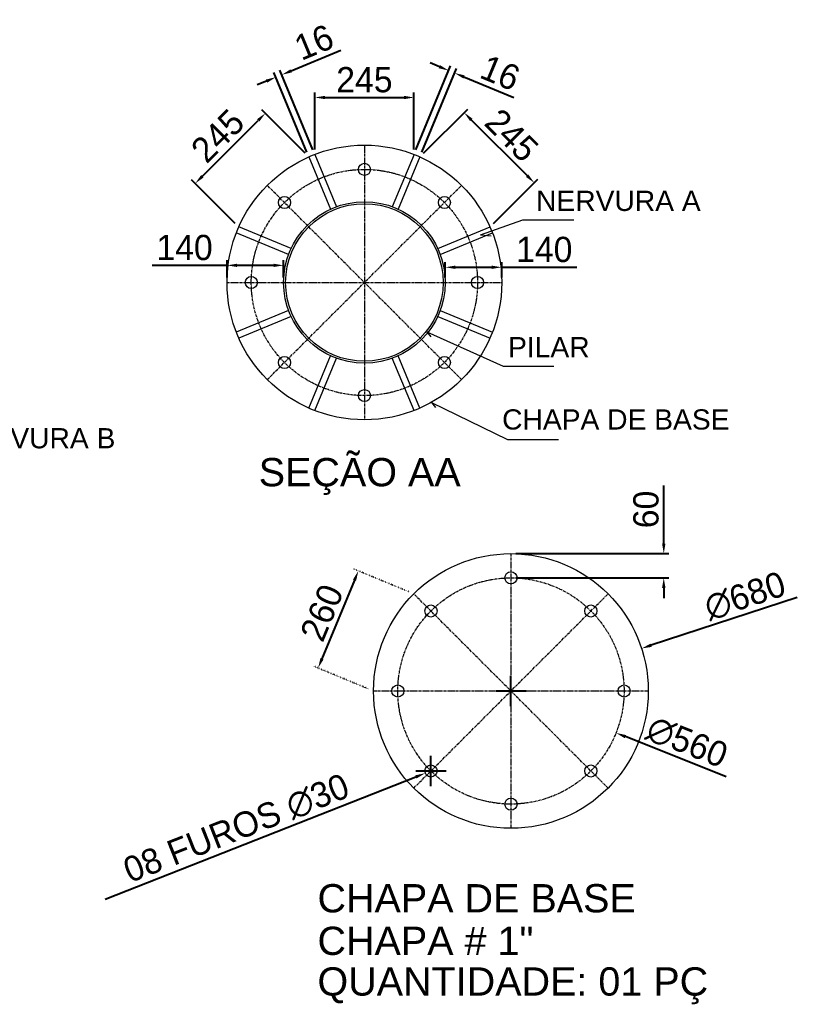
# Model space of a CAD drawing. Header units: millimetres. Extents: x 259906 to 295831, y -52980 to -28535.
# Drawn here: x 290761 to 292686, y -40883 to -38445 of the extents above; entities that cross this region are included whole.
import ezdxf

# ---------------------------------------------------------------- set-up
doc = ezdxf.new("R2010")
doc.units = ezdxf.units.MM
doc.header["$LTSCALE"] = 0.2
doc.linetypes.add('ACAD_ISO07W100', pattern=[3, 0, -3])
doc.linetypes.add('CENTER', pattern=[50.8, 31.75, -6.35, 6.35, -6.35])
for name, color, linetype, lineweight in [('03', 3, 'Continuous', 13), ('CENT 1', 1, 'CENTER', 9), ('CONT4', 4, 'Continuous', 5), ('COTA', 1, 'Continuous', 9)]:
    doc.layers.add(name, color=color, linetype=linetype, lineweight=lineweight)
doc.styles.add('1-500', font='arial.ttf', dxfattribs={"height": 100})
doc.dimstyles.new('ESC25', dxfattribs={"dimscale": 25, "dimtxt": 2.5, "dimasz": 1, "dimexe": 0.5, "dimexo": 0.5, "dimgap": 0.5, "dimtad": 1, "dimdec": 0, "dimzin": 0, "dimdsep": 46, "dimtxsty": 'Standard', "dimcen": 1.5, "dimclrd": 1, "dimclre": 1, "dimclrt": 2, "dimadec": 0, "dimazin": 0, "dimtfac": 1, "dimtdec": 0, "dimtofl": 0, "dimtmove": 0, "dimatfit": 3, "dimfxl": 1, "dimtolj": 1, "dimtzin": 0, "dimarcsym": 0})

# ---------------------------------------------------------------- blocks, each defined once
blk = doc.blocks.new('*D130')
at = {"layer": 'COTA', "color": 1, "lineweight": -2, "transparency": 16777216}
for p, q in [((292685.8, -39875.9), (292324, -39993.9)), ((291977, -40144.5), (291977, -40069.5)), ((291939.5, -40107), (292014.5, -40107))]:
    blk.add_line(p, q, dxfattribs=at)
at = {"layer": 'COTA', "color": 1, "transparency": 16777216}
blk.add_solid([(292322.7, -39989.9), (292325.3, -39997.9), (292300.2, -40001.7)], dxfattribs=at)
at = {"layer": 'COTA', "color": 2, "transparency": 16777216, "insert": (292556.4, -39872.1), "char_height": 62.5, "attachment_point": 5, "rotation": 18.0559}
blk.add_mtext('\\A1;∅680', dxfattribs=at)
blk = doc.blocks.new('*D131')
at = {"layer": 'COTA', "color": 1, "lineweight": -2, "transparency": 16777216}
for p, q in [((291977, -40144.5), (291977, -40069.5)), ((291939.5, -40107), (292014.5, -40107)), ((292509.9, -40319.6), (292260.3, -40220))]:
    blk.add_line(p, q, dxfattribs=at)
at = {"layer": 'COTA', "color": 1, "transparency": 16777216}
blk.add_solid([(292261.8, -40216.1), (292258.7, -40223.9), (292237, -40210.8)], dxfattribs=at)
at = {"layer": 'COTA', "color": 2, "transparency": 16777216, "insert": (292412.9, -40233.8), "char_height": 62.5, "attachment_point": 5, "rotation": 338.2587}
blk.add_mtext('\\A1;∅560', dxfattribs=at)
blk = doc.blocks.new('*D132')
at = {"layer": 'COTA', "color": 1, "linetype": 'ACAD_ISO07W100', "lineweight": -2, "transparency": 16777216}
for p, q in [((291725, -39861.8), (291587.8, -39805)), ((291625.4, -40102.3), (291488.2, -40045.4))]:
    blk.add_line(p, q, dxfattribs=at)
at = {"layer": 'COTA', "color": 1, "lineweight": -2, "transparency": 16777216}
blk.add_line((291589.8, -39832.9), (291509.3, -40027.1), dxfattribs=at)
at = {"layer": 'COTA', "color": 1, "transparency": 16777216}
for points in [[(291585.9, -39831.3), (291593.6, -39834.5), (291599.3, -39809.8)], [(291505.5, -40025.5), (291513.2, -40028.7), (291499.7, -40050.2)]]:
    blk.add_solid(points, dxfattribs=at)
at = {"layer": 'COTA', "color": 2, "transparency": 16777216, "insert": (291509.1, -39913.2), "char_height": 62.5, "attachment_point": 5, "rotation": 67.5}
blk.add_mtext('\\A1;260', dxfattribs=at)
blk = doc.blocks.new('*D133')
at = {"layer": 'COTA', "color": 1, "lineweight": -2, "transparency": 16777216}
for p, q in [((291779, -40342.5), (291779, -40267.5)), ((291741.5, -40305), (291816.5, -40305)), ((290972.3, -40622.6), (291741.7, -40319.7))]:
    blk.add_line(p, q, dxfattribs=at)
at = {"layer": 'COTA', "color": 1, "transparency": 16777216}
blk.add_solid([(291740.2, -40315.8), (291743.3, -40323.6), (291765, -40310.5)], dxfattribs=at)
at = {"layer": 'COTA', "color": 2, "transparency": 16777216, "insert": (291297.5, -40447.6), "char_height": 62.5, "attachment_point": 5, "rotation": 21.4912}
blk.add_mtext('\\A1;08 FUROS ∅30', dxfattribs=at)
blk = doc.blocks.new('*D134')
at = {"layer": 'COTA', "color": 1, "lineweight": -2, "transparency": 16777216}
for p, q in [((291468, -38775.9), (291360.1, -38668.1)), ((291213.2, -38832.9), (291351.3, -38694.7)), ((291294.5, -38949.5), (291186.6, -38841.7))]:
    blk.add_line(p, q, dxfattribs=at)
at = {"layer": 'COTA', "color": 1, "transparency": 16777216}
for points in [[(291348.3, -38691.7), (291354.2, -38697.6), (291369, -38677)], [(291210.2, -38829.9), (291216.1, -38835.8), (291195.5, -38850.6)]]:
    blk.add_solid(points, dxfattribs=at)
at = {"layer": 'COTA', "color": 2, "transparency": 16777216, "insert": (291251.3, -38732.8), "char_height": 62.5, "attachment_point": 5, "rotation": 45.0203}
blk.add_mtext('\\A1;245', dxfattribs=at)
blk = doc.blocks.new('*D135')
at = {"layer": 'COTA', "color": 1, "lineweight": -2, "transparency": 16777216}
for p, q in [((291491.7, -38766.2), (291491.7, -38625.3)), ((291737, -38766.2), (291737, -38625.3)), ((291516.7, -38637.8), (291712, -38637.8))]:
    blk.add_line(p, q, dxfattribs=at)
at = {"layer": 'COTA', "color": 1, "transparency": 16777216}
for points in [[(291516.7, -38633.7), (291516.7, -38642), (291491.7, -38637.8)], [(291712, -38633.7), (291712, -38642), (291737, -38637.8)]]:
    blk.add_solid(points, dxfattribs=at)
at = {"layer": 'COTA', "color": 2, "transparency": 16777216, "insert": (291614.3, -38594.1), "char_height": 62.5, "attachment_point": 5}
blk.add_mtext('\\A1;245', dxfattribs=at)
blk = doc.blocks.new('*D136')
at = {"layer": 'COTA', "color": 1, "lineweight": -2, "transparency": 16777216}
for p, q in [((291433.1, -38572), (291556.2, -38520.9)), ((291472, -38773.2), (291390.4, -38576.1)), ((291486.8, -38767.1), (291405.2, -38570)), ((291372.1, -38597.2), (291349, -38606.8))]:
    blk.add_line(p, q, dxfattribs=at)
at = {"layer": 'COTA', "color": 1, "transparency": 16777216}
for points in [[(291431.5, -38568.1), (291434.7, -38575.8), (291410, -38581.5)], [(291370.5, -38593.4), (291373.7, -38601.1), (291395.2, -38587.6)]]:
    blk.add_solid(points, dxfattribs=at)
at = {"layer": 'COTA', "color": 2, "transparency": 16777216, "insert": (291489.5, -38501.2), "char_height": 62.5, "attachment_point": 5, "rotation": 22.5}
blk.add_mtext('\\A1;16', dxfattribs=at)
blk = doc.blocks.new('*D137')
at = {"layer": 'COTA', "color": 1, "lineweight": -2, "transparency": 16777216}
for p, q in [((291760.7, -38775.9), (291870, -38666.6)), ((291878.9, -38693.1), (292017.1, -38831.3)), ((291934.2, -38949.5), (292043.6, -38840.1))]:
    blk.add_line(p, q, dxfattribs=at)
at = {"layer": 'COTA', "color": 1, "transparency": 16777216}
for points in [[(291881.8, -38690.2), (291875.9, -38696.1), (291861.2, -38675.4)], [(292020, -38828.4), (292014.1, -38834.3), (292034.7, -38849)]]:
    blk.add_solid(points, dxfattribs=at)
at = {"layer": 'COTA', "color": 2, "transparency": 16777216, "insert": (291978.9, -38731.3), "char_height": 62.5, "attachment_point": 5, "rotation": 315}
blk.add_mtext('\\A1;245', dxfattribs=at)
blk = doc.blocks.new('*D138')
at = {"layer": 'COTA', "color": 1, "lineweight": -2, "transparency": 16777216}
for p, q in [((291741.8, -38767.2), (291827.8, -38559.7)), ((291799.9, -38561.7), (291776.8, -38552.1)), ((291756.6, -38773.3), (291842.5, -38565.8)), ((291860.8, -38586.9), (291984, -38638))]:
    blk.add_line(p, q, dxfattribs=at)
at = {"layer": 'COTA', "color": 1, "transparency": 16777216}
for points in [[(291801.5, -38557.8), (291798.3, -38565.5), (291823, -38571.2)], [(291862.4, -38583.1), (291859.3, -38590.8), (291837.8, -38577.4)]]:
    blk.add_solid(points, dxfattribs=at)
at = {"layer": 'COTA', "color": 2, "transparency": 16777216, "insert": (291950.7, -38576.8), "char_height": 62.5, "attachment_point": 5, "rotation": 337.5}
blk.add_mtext('\\A1;16', dxfattribs=at)
blk = doc.blocks.new('*D139')
at = {"layer": 'COTA', "color": 1, "lineweight": -2, "transparency": 16777216}
for p, q in [((291274.3, -39083.3), (291274.3, -39040.9)), ((291414.3, -39083.3), (291414.3, -39040.9)), ((291274.3, -39053.4), (291088.9, -39053.4)), ((291389.3, -39053.4), (291299.3, -39053.4))]:
    blk.add_line(p, q, dxfattribs=at)
at = {"layer": 'COTA', "color": 1, "transparency": 16777216}
for points in [[(291299.3, -39049.2), (291299.3, -39057.5), (291274.3, -39053.4)], [(291389.3, -39049.2), (291389.3, -39057.5), (291414.3, -39053.4)]]:
    blk.add_solid(points, dxfattribs=at)
at = {"layer": 'COTA', "color": 2, "transparency": 16777216, "insert": (291169.1, -39009.6), "char_height": 62.5, "attachment_point": 5}
blk.add_mtext('\\A1;140', dxfattribs=at)
blk = doc.blocks.new('*D140')
at = {"layer": 'COTA', "color": 1, "lineweight": -2, "transparency": 16777216}
for p, q in [((291814.3, -39083.3), (291814.3, -39045.6)), ((291954.3, -39083.3), (291954.3, -39045.6)), ((291839.3, -39058.1), (291929.3, -39058.1)), ((291954.3, -39058.1), (292139.8, -39058.1))]:
    blk.add_line(p, q, dxfattribs=at)
at = {"layer": 'COTA', "color": 1, "transparency": 16777216}
for points in [[(291839.3, -39054), (291839.3, -39062.3), (291814.3, -39058.1)], [(291929.3, -39054), (291929.3, -39062.3), (291954.3, -39058.1)]]:
    blk.add_solid(points, dxfattribs=at)
at = {"layer": 'COTA', "color": 2, "transparency": 16777216, "insert": (292059.5, -39014.4), "char_height": 62.5, "attachment_point": 5}
blk.add_mtext('\\A1;140', dxfattribs=at)
blk = doc.blocks.new('*D177')
at = {"layer": 'COTA', "color": 1, "lineweight": -2, "transparency": 16777216}
for p, q in [((292355.3, -39742), (292355.3, -39598.3)), ((291989.5, -39767), (292367.8, -39767)), ((291989.5, -39827), (292367.8, -39827)), ((292355.3, -39852), (292355.3, -39877))]:
    blk.add_line(p, q, dxfattribs=at)
at = {"layer": 'COTA', "color": 1, "transparency": 16777216}
for points in [[(292351.1, -39742), (292359.5, -39742), (292355.3, -39767)], [(292351.1, -39852), (292359.5, -39852), (292355.3, -39827)]]:
    blk.add_solid(points, dxfattribs=at)
at = {"layer": 'COTA', "color": 2, "transparency": 16777216, "insert": (292311.5, -39657.7), "char_height": 62.5, "attachment_point": 5, "rotation": 90}
blk.add_mtext('\\A1;60', dxfattribs=at)

msp = doc.modelspace()

# ---------------------------------------------------------------- linework, layer by layer
at = {"layer": '03'}
for p, q in [((291491.6, -38778.6), (291545.3, -38908.1)), ((291737.1, -38778.6), (291683.4, -38908.1)), ((291476.8, -38784.8), (291530.5, -38914.3)), ((291751.8, -38784.8), (291698.2, -38914.3)), ((291426.6, -39026.7), (291297.2, -38973.1)), ((291432.8, -39012), (291303.3, -38958.3)), ((291795.9, -39012), (291925.4, -38958.3)), ((291802, -39026.7), (291931.5, -38973.1)), ((291426.6, -39164.9), (291297.2, -39218.6)), ((291802, -39164.9), (291931.5, -39218.6)), ((291432.8, -39179.7), (291303.3, -39233.3)), ((291795.9, -39179.7), (291925.4, -39233.3)), ((291476.8, -39406.9), (291530.5, -39277.4)), ((291491.6, -39413), (291545.3, -39283.5)), ((291737.1, -39413), (291683.4, -39283.5)), ((291751.8, -39406.9), (291698.2, -39277.4))]:
    msp.add_line(p, q, dxfattribs=at)
for centre, radius in [((291614.3, -39095.8), 340), ((291614.3, -38815.8), 15), ((291416.3, -38897.8), 15), ((291614.3, -39095.8), 200), ((291614.3, -39095.8), 195), ((291812.3, -38897.8), 15), ((291334.3, -39095.8), 15), ((291894.3, -39095.8), 15), ((291416.3, -39293.8), 15), ((291812.3, -39293.8), 15), ((291614.3, -39375.8), 15), ((291977, -40107), 340), ((291977, -39827), 15), ((291779, -39909), 15), ((292174.9, -39909), 15), ((291697, -40107), 15), ((292257, -40107), 15), ((291779, -40305), 15), ((292174.9, -40305), 15), ((291977, -40387), 15)]:
    msp.add_circle(centre, radius, dxfattribs=at)
at = {"layer": 'CENT 1'}
for p, q in [((291614.3, -38755.8), (291614.3, -39435.8)), ((291373.9, -39336.2), (291854.8, -38855.4)), ((291854.8, -39336.2), (291373.9, -38855.4)), ((291274.3, -39095.8), (291954.3, -39095.8)), ((291977, -39767), (291977, -40447)), ((291736.5, -40347.5), (292217.4, -39866.6)), ((292217.4, -40347.5), (291736.5, -39866.6)), ((291637, -40107), (292317, -40107))]:
    msp.add_line(p, q, dxfattribs=at)
for centre in [(291614.3, -39095.8), (291977, -40107)]:
    msp.add_circle(centre, 280, dxfattribs=at)
at = {"layer": 'CONT4'}
for p, q in [((291901.3, -38978.1), (292006.5, -38940.6)), ((292006.5, -38940.6), (292132.5, -38940.6)), ((291901.3, -38978.1), (291928.3, -38980.6)), ((291769, -39217.9), (291957.4, -39302.9)), ((291769.2, -39218), (291778.7, -39230.2)), ((291957.4, -39302.9), (292083.4, -39302.9)), ((291780.5, -39393.2), (291968.7, -39484.1)), ((291780.5, -39393.2), (291790, -39405.4)), ((291968.7, -39484.1), (292094.8, -39484.1))]:
    msp.add_line(p, q, dxfattribs=at)

# ---------------------------------------------------------------- texts
at = {"layer": 'CONT4', "style": '1-500'}
for s, height, p in [('NERVURA A', 50, (292039.2, -38918.7)), ('PILAR', 50, (291969.9, -39280.9)), ('CHAPA DE BASE', 50, (291955.2, -39459.8)), ('NERVURA B', 50, (290590.4, -39506.3)), ('SEÇÃO AA', 70, (291352.7, -39600.3)), ('CHAPA DE BASE', 70, (291498.1, -40655.1)), ('CHAPA # 1"', 70, (291498.1, -40760.5)), ('QUANTIDADE: 01 PÇ', 70, (291498.1, -40861.1))]:
    msp.add_text(s, height=height, dxfattribs=at).set_placement(p)

# ---------------------------------------------------------------- dimensions: what is measured, and where the dimension line sits
at = {"layer": 'COTA'}
for p1, p2, distance, picture, middle in [((291476.8, -38784.8), (291491.6, -38778.6), 213.4, '*D136', (291489.5, -38501.2)), ((291737, -38778.7), (291751.8, -38784.9), 224.6, '*D138', (291950.7, -38576.8)), ((291491.7, -38778.7), (291737, -38778.7), 140.9, '*D135', (291614.3, -38594.1)), ((291303.4, -38958.4), (291476.8, -38784.8), 152.5, '*D134', (291251.3, -38732.8)), ((291751.8, -38784.8), (291925.4, -38958.3), 154.6, '*D137', (291978.9, -38731.3)), ((291736.5, -39866.6), (291637, -40107), -148.5, '*D132', (291509.1, -39913.2))]:
    dim = msp.add_aligned_dim(p1=p1, p2=p2, distance=distance, dimstyle='ESC25', dxfattribs=at)
    dim.commit()
    dim.dimension.update_dxf_attribs({"geometry": picture, "text_midpoint": middle})
for base, p1, p2, picture, middle in [((291274.3, -39053.4), (291414.3, -39095.8), (291274.3, -39095.8), '*D139', (291169.1, -39009.6)), ((291954.3, -39058.1), (291814.3, -39095.8), (291954.3, -39095.8), '*D140', (292059.5, -39014.4))]:
    dim = msp.add_linear_dim(base=base, p1=p1, p2=p2, dimstyle='ESC25', dxfattribs=at)
    dim.commit()
    dim.dimension.update_dxf_attribs({"geometry": picture, "text_midpoint": middle})
dim = msp.add_linear_dim(base=(292355.3, -39767), p1=(291977, -39827), p2=(291977, -39767), angle=90, dimstyle='ESC25', dxfattribs=at)
dim.commit()
dim.dimension.update_dxf_attribs({"geometry": '*D177', "text_midpoint": (292311.5, -39657.7)})
dim = msp.add_diameter_dim_2p(p1=(291653.7, -40212.4), p2=(292300.2, -40001.7), dimstyle='ESC25', dxfattribs=at)
dim.commit()
dim.dimension.update_dxf_attribs({"geometry": '*D130', "text_midpoint": (292570, -39913.7), "dimtype": 163})
dim = msp.add_diameter_dim_2p(p1=(291716.9, -40003.3), p2=(292237, -40210.8), dimstyle='ESC25', dxfattribs=at)
dim.commit()
dim.dimension.update_dxf_attribs({"geometry": '*D131', "text_midpoint": (292412.9, -40233.8)})
dim = msp.add_diameter_dim_2p(p1=(291792.9, -40299.5), p2=(291765, -40310.5), text='08 FUROS <>', dimstyle='ESC25', dxfattribs=at)
dim.commit()
dim.dimension.update_dxf_attribs({"geometry": '*D133', "text_midpoint": (291313.5, -40488.3), "dimtype": 163})

doc.saveas('drawing.dxf')
